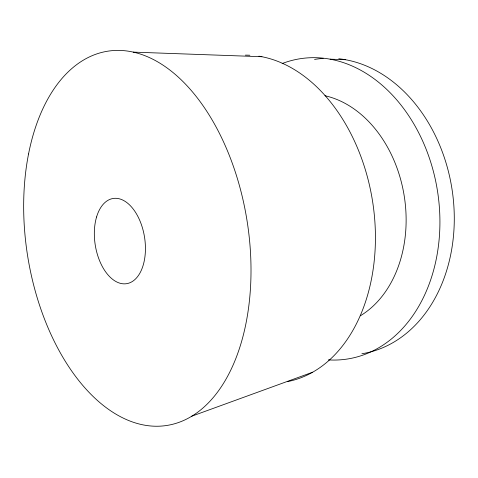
<?xml version="1.0" encoding="UTF-8"?>
<svg xmlns="http://www.w3.org/2000/svg" width="478" height="478" viewBox="0 0 478 478"><rect width="100%" height="100%" fill="white"/><g stroke="black" fill="none" stroke-linecap="round" stroke-linejoin="round"><path stroke-width="0.72" d="M191.69 416.224L312.612 372.225M133.35 52.12L261.932 56.727M330.155 59.17L345.504 59.72M245.375 55.137A165.024 115.126 81 0 1 249.869 55.239M258.921 56.195A165.024 115.126 81 0 1 374.543 217.394A165.024 115.126 81 0 1 287.415 381.629M282.139 63.562A151.992 115.09 81 0 1 437.537 191.325A151.992 115.09 81 0 1 328.302 359.892M324.938 95.719A116.477 87.862 81 0 1 404.179 195.729A116.477 87.862 81 0 1 360.334 315.803M314.572 59.421A149.052 114.869 81 0 1 323.194 58.43M338.788 58.752A149.052 114.869 81 0 1 453.7 203.658A149.052 114.869 81 0 1 361.906 353.744M28.549 153.976A189.449 111.111 81 0 0 163.1 425.934A189.449 111.111 81 0 0 220.28 135.047A189.449 111.111 81 0 0 28.549 153.976M96.574 216.982A43.134 24.958 81 0 0 122.452 283.735A43.134 24.958 81 0 0 140.61 222.497A43.134 24.958 81 0 0 96.574 216.982"/></g></svg>
